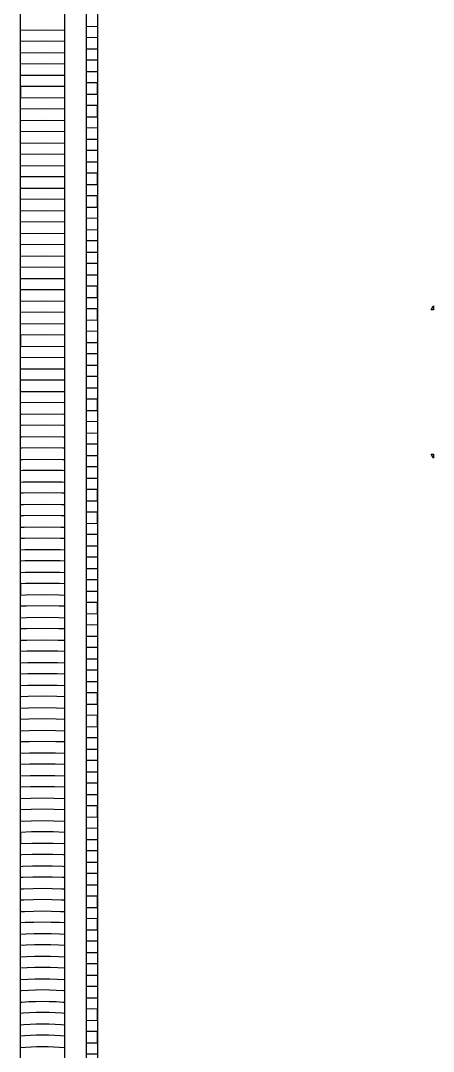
# Model space of a CAD drawing. Header units: metres. Extents: x 100 to 171, y -146 to -25.
# Drawn here: x 100.08 to 106.67, y -81.79 to -65.36 of the extents above; entities that cross this region are included whole.
import ezdxf

# ---------------------------------------------------------------- set-up
doc = ezdxf.new("R2010")
doc.units = ezdxf.units.M

msp = doc.modelspace()

# ---------------------------------------------------------------- linework, layer by layer
for points in [[(100.085, -145.421), (100.085, -25.379)], [(100.785, -25.393), (100.785, -25.396), (100.785, -25.4), (100.785, -145.4)], [(101.135, -145.225), (101.135, -25.575)], [(101.311, -26.394), (101.223, -26.393), (101.135, -26.394), (101.135, -26.214), (101.223, -26.213), (101.318, -26.215), (101.313, -26.25), (101.312, -26.253), (101.312, -26.257), (101.311, -26.26), (101.311, -26.264), (101.311, -26.267), (101.311, -26.271), (101.311, -26.275), (101.311, -144.525)], [(100.085, -65.514), (100.435, -65.51), (100.785, -65.514)], [(101.311, -65.634), (101.223, -65.633), (101.135, -65.634), (101.135, -65.454), (101.223, -65.453), (101.311, -65.454)], [(100.785, -65.694), (100.435, -65.69), (100.085, -65.694)], [(101.311, -65.994), (101.223, -65.993), (101.135, -65.994), (101.135, -65.814), (101.223, -65.813), (101.311, -65.814)], [(100.085, -65.874), (100.435, -65.87), (100.785, -65.874)], [(100.785, -66.054), (100.435, -66.05), (100.085, -66.054)], [(101.311, -67.074), (101.223, -67.073), (101.135, -67.074), (101.135, -66.894), (101.223, -66.893), (101.311, -66.894), (101.311, -66.714), (101.223, -66.713), (101.135, -66.714), (101.135, -66.534), (101.223, -66.533), (101.311, -66.534), (101.311, -66.354), (101.223, -66.353), (101.135, -66.354), (101.135, -66.174), (101.223, -66.173), (101.311, -66.174)], [(100.085, -66.234), (100.435, -66.23), (100.785, -66.234)], [(100.785, -66.414), (100.435, -66.41), (100.085, -66.414), (100.085, -66.594), (100.435, -66.59), (100.785, -66.594)], [(100.785, -66.774), (100.435, -66.77), (100.085, -66.774)], [(100.085, -66.954), (100.435, -66.95), (100.785, -66.954)], [(100.785, -67.134), (100.435, -67.13), (100.085, -67.134)], [(100.085, -67.314), (100.435, -67.31), (100.785, -67.314)], [(101.311, -67.434), (101.223, -67.433), (101.135, -67.434), (101.135, -67.254), (101.223, -67.253), (101.311, -67.254)], [(100.785, -67.494), (100.435, -67.49), (100.085, -67.494)], [(100.085, -67.674), (100.435, -67.67), (100.785, -67.674), (100.785, -67.854), (100.435, -67.85), (100.085, -67.854)], [(101.311, -68.514), (101.223, -68.513), (101.135, -68.514), (101.135, -68.334), (101.223, -68.333), (101.311, -68.334), (101.311, -68.154), (101.223, -68.153), (101.135, -68.154), (101.135, -67.974), (101.223, -67.973), (101.311, -67.974), (101.311, -67.794), (101.223, -67.793), (101.135, -67.794), (101.135, -67.614), (101.223, -67.613), (101.311, -67.614)], [(100.085, -68.034), (100.435, -68.03), (100.785, -68.034)], [(100.785, -68.214), (100.435, -68.21), (100.085, -68.214)], [(100.085, -68.394), (100.435, -68.39), (100.785, -68.394)], [(100.785, -68.574), (100.435, -68.57), (100.085, -68.574)], [(100.085, -68.754), (100.435, -68.75), (100.785, -68.754)], [(101.311, -68.874), (101.223, -68.873), (101.135, -68.874), (101.135, -68.694), (101.223, -68.693), (101.311, -68.694)], [(100.785, -68.934), (100.435, -68.93), (100.085, -68.934)], [(100.085, -69.114), (100.435, -69.11), (100.785, -69.114), (100.785, -69.294), (100.435, -69.29), (100.085, -69.294)], [(101.311, -69.234), (101.223, -69.233), (101.135, -69.234), (101.135, -69.054), (101.223, -69.053), (101.311, -69.054)], [(100.085, -69.474), (100.435, -69.47), (100.785, -69.474)], [(101.311, -70.314), (101.223, -70.313), (101.135, -70.314), (101.135, -70.134), (101.223, -70.133), (101.311, -70.134), (101.311, -69.954), (101.223, -69.953), (101.135, -69.954), (101.135, -69.774), (101.223, -69.773), (101.311, -69.774), (101.311, -69.594), (101.223, -69.593), (101.135, -69.594), (101.135, -69.414), (101.223, -69.413), (101.311, -69.414)], [(100.785, -69.654), (100.435, -69.65), (100.085, -69.654)], [(100.085, -69.834), (100.435, -69.83), (100.785, -69.834)], [(106.636, -69.97), (106.665, -69.912), (106.67, -69.906), (106.67, -69.97), (106.636, -69.97)], [(100.785, -70.014), (100.435, -70.01), (100.085, -70.014)], [(100.085, -70.194), (100.435, -70.19), (100.785, -70.194)], [(100.785, -70.374), (100.435, -70.37), (100.085, -70.374), (100.085, -70.554), (100.435, -70.55), (100.785, -70.554)], [(101.311, -70.674), (101.223, -70.673), (101.135, -70.674), (101.135, -70.494), (101.223, -70.493), (101.311, -70.494)], [(100.785, -70.734), (100.435, -70.73), (100.085, -70.734)], [(100.085, -70.914), (100.435, -70.91), (100.785, -70.914)], [(101.311, -71.034), (101.223, -71.033), (101.135, -71.034), (101.135, -70.854), (101.223, -70.853), (101.311, -70.854)], [(100.785, -71.094), (100.435, -71.09), (100.085, -71.094)], [(100.085, -71.274), (100.088, -71.274), (100.435, -71.27), (100.782, -71.274), (100.785, -71.274)], [(101.311, -71.754), (101.223, -71.753), (101.135, -71.754), (101.135, -71.574), (101.223, -71.573), (101.311, -71.574), (101.311, -71.394), (101.223, -71.393), (101.135, -71.394), (101.135, -71.214), (101.223, -71.213), (101.311, -71.214)], [(100.785, -71.454), (100.777, -71.454), (100.435, -71.45), (100.093, -71.454), (100.085, -71.454)], [(100.085, -71.635), (100.097, -71.634), (100.435, -71.63), (100.773, -71.634), (100.785, -71.635)], [(100.785, -71.815), (100.769, -71.814), (100.435, -71.81), (100.101, -71.814), (100.085, -71.815)], [(101.311, -72.114), (101.223, -72.113), (101.135, -72.114), (101.135, -71.934), (101.223, -71.933), (101.311, -71.934)], [(100.085, -71.995), (100.106, -71.994), (100.435, -71.99), (100.764, -71.994), (100.785, -71.995)], [(100.785, -72.175), (100.76, -72.174), (100.435, -72.17), (100.11, -72.174), (100.085, -72.175)], [(106.636, -72.27), (106.67, -72.27), (106.67, -72.334), (106.665, -72.328), (106.636, -72.27)], [(100.085, -72.355), (100.115, -72.354), (100.435, -72.35), (100.755, -72.354), (100.785, -72.355)], [(101.311, -72.474), (101.223, -72.473), (101.135, -72.474), (101.135, -72.294), (101.223, -72.293), (101.311, -72.294)], [(100.785, -72.535), (100.751, -72.534), (100.435, -72.53), (100.119, -72.534), (100.085, -72.535)], [(100.085, -72.715), (100.124, -72.714), (100.435, -72.71), (100.746, -72.714), (100.785, -72.715)], [(101.311, -73.554), (101.223, -73.553), (101.135, -73.554), (101.135, -73.374), (101.223, -73.373), (101.311, -73.374), (101.311, -73.194), (101.223, -73.193), (101.135, -73.194), (101.135, -73.014), (101.223, -73.013), (101.311, -73.014), (101.311, -72.834), (101.223, -72.833), (101.135, -72.834), (101.135, -72.654), (101.223, -72.653), (101.311, -72.654)], [(100.785, -72.895), (100.742, -72.894), (100.435, -72.89), (100.128, -72.894), (100.085, -72.895)], [(100.085, -73.075), (100.132, -73.074), (100.435, -73.07), (100.738, -73.074), (100.785, -73.075), (100.785, -73.256), (100.733, -73.254), (100.435, -73.25), (100.137, -73.254), (100.085, -73.256)], [(100.085, -73.436), (100.141, -73.434), (100.435, -73.43), (100.729, -73.434), (100.785, -73.436)], [(100.785, -73.616), (100.724, -73.614), (100.435, -73.61), (100.146, -73.614), (100.085, -73.616)], [(101.311, -73.914), (101.223, -73.913), (101.135, -73.914), (101.135, -73.734), (101.223, -73.733), (101.311, -73.734)], [(100.085, -73.796), (100.15, -73.793), (100.435, -73.79), (100.72, -73.793), (100.785, -73.796)], [(100.785, -73.976), (100.715, -73.973), (100.435, -73.97), (100.154, -73.973), (100.085, -73.976)], [(100.085, -74.156), (100.159, -74.153), (100.435, -74.15), (100.711, -74.153), (100.785, -74.156)], [(101.311, -74.274), (101.223, -74.273), (101.135, -74.274), (101.135, -74.094), (101.223, -74.093), (101.311, -74.094)], [(100.785, -74.336), (100.707, -74.333), (100.435, -74.33), (100.163, -74.333), (100.085, -74.336), (100.085, -74.516), (100.168, -74.513), (100.435, -74.51), (100.702, -74.513), (100.785, -74.516)], [(101.311, -74.994), (101.223, -74.993), (101.135, -74.994), (101.135, -74.814), (101.223, -74.813), (101.311, -74.814), (101.311, -74.634), (101.223, -74.633), (101.135, -74.634), (101.135, -74.454), (101.223, -74.453), (101.311, -74.454)], [(100.785, -74.696), (100.698, -74.693), (100.435, -74.69), (100.172, -74.693), (100.085, -74.696)], [(100.085, -74.877), (100.177, -74.873), (100.435, -74.87), (100.693, -74.873), (100.785, -74.877)], [(100.785, -75.057), (100.689, -75.053), (100.435, -75.05), (100.181, -75.053), (100.085, -75.057)], [(100.085, -75.237), (100.185, -75.233), (100.435, -75.23), (100.685, -75.233), (100.785, -75.237)], [(101.311, -75.354), (101.223, -75.353), (101.135, -75.354), (101.135, -75.174), (101.223, -75.173), (101.311, -75.174)], [(100.785, -75.417), (100.68, -75.413), (100.435, -75.41), (100.19, -75.413), (100.085, -75.417)], [(101.311, -75.714), (101.223, -75.713), (101.135, -75.714), (101.135, -75.534), (101.223, -75.533), (101.311, -75.534)], [(100.085, -75.597), (100.194, -75.593), (100.435, -75.59), (100.676, -75.593), (100.785, -75.597)], [(100.785, -75.777), (100.671, -75.773), (100.435, -75.77), (100.199, -75.773), (100.085, -75.777)], [(100.085, -75.957), (100.203, -75.953), (100.435, -75.95), (100.667, -75.953), (100.785, -75.957)], [(101.311, -76.794), (101.223, -76.793), (101.135, -76.794), (101.135, -76.614), (101.223, -76.613), (101.311, -76.614), (101.311, -76.434), (101.223, -76.433), (101.135, -76.434), (101.135, -76.254), (101.223, -76.253), (101.311, -76.254), (101.311, -76.074), (101.223, -76.073), (101.135, -76.074), (101.135, -75.894), (101.223, -75.893), (101.311, -75.894)], [(100.785, -76.137), (100.662, -76.133), (100.435, -76.13), (100.207, -76.133), (100.085, -76.137)], [(100.085, -76.317), (100.212, -76.313), (100.435, -76.31), (100.658, -76.313), (100.785, -76.317)], [(100.785, -76.498), (100.654, -76.493), (100.435, -76.49), (100.216, -76.493), (100.085, -76.498)], [(100.085, -76.678), (100.221, -76.673), (100.435, -76.67), (100.649, -76.673), (100.785, -76.678)], [(100.785, -76.858), (100.645, -76.853), (100.435, -76.85), (100.225, -76.853), (100.085, -76.858)], [(100.085, -77.038), (100.23, -77.033), (100.435, -77.03), (100.64, -77.033), (100.785, -77.038), (100.785, -77.218), (100.636, -77.212), (100.435, -77.21), (100.234, -77.212), (100.085, -77.218)], [(101.311, -77.154), (101.223, -77.153), (101.135, -77.154), (101.135, -76.974), (101.223, -76.973), (101.311, -76.974)], [(101.311, -77.514), (101.223, -77.513), (101.135, -77.514), (101.135, -77.334), (101.223, -77.333), (101.311, -77.334)], [(100.085, -77.398), (100.238, -77.392), (100.435, -77.39), (100.632, -77.392), (100.785, -77.398)], [(100.785, -77.578), (100.627, -77.572), (100.435, -77.57), (100.243, -77.572), (100.085, -77.578)], [(101.311, -78.234), (101.223, -78.233), (101.135, -78.234), (101.135, -78.054), (101.223, -78.053), (101.311, -78.054), (101.311, -77.874), (101.223, -77.873), (101.135, -77.874), (101.135, -77.694), (101.223, -77.693), (101.311, -77.694)], [(100.085, -77.758), (100.247, -77.752), (100.435, -77.75), (100.623, -77.752), (100.785, -77.758)], [(100.785, -77.938), (100.618, -77.932), (100.435, -77.93), (100.252, -77.932), (100.085, -77.938)], [(100.085, -78.118), (100.256, -78.112), (100.435, -78.11), (100.614, -78.112), (100.785, -78.118)], [(100.785, -78.299), (100.784, -78.299), (100.609, -78.292), (100.435, -78.29), (100.26, -78.292), (100.086, -78.299), (100.085, -78.299), (100.085, -78.479), (100.095, -78.478), (100.265, -78.472), (100.435, -78.47), (100.605, -78.472), (100.775, -78.478), (100.785, -78.479)], [(101.311, -78.594), (101.223, -78.593), (101.135, -78.594), (101.135, -78.414), (101.223, -78.413), (101.311, -78.414)], [(100.785, -78.659), (100.766, -78.658), (100.601, -78.652), (100.435, -78.65), (100.269, -78.652), (100.104, -78.658), (100.085, -78.659)], [(100.085, -78.84), (100.113, -78.838), (100.274, -78.832), (100.435, -78.83), (100.596, -78.832), (100.757, -78.838), (100.785, -78.84)], [(101.311, -78.954), (101.223, -78.953), (101.135, -78.954), (101.135, -78.774), (101.223, -78.773), (101.311, -78.774)], [(100.785, -79.02), (100.749, -79.018), (100.592, -79.012), (100.435, -79.01), (100.278, -79.012), (100.121, -79.018), (100.085, -79.02)], [(101.311, -80.034), (101.223, -80.033), (101.135, -80.034), (101.135, -79.854), (101.223, -79.853), (101.311, -79.854), (101.311, -79.674), (101.223, -79.673), (101.135, -79.674), (101.135, -79.494), (101.223, -79.493), (101.311, -79.494), (101.311, -79.314), (101.223, -79.313), (101.135, -79.314), (101.135, -79.134), (101.223, -79.133), (101.311, -79.134)], [(100.085, -79.2), (100.13, -79.197), (100.283, -79.192), (100.435, -79.19), (100.587, -79.192), (100.74, -79.197), (100.785, -79.2)], [(100.785, -79.381), (100.731, -79.377), (100.583, -79.372), (100.435, -79.37), (100.287, -79.372), (100.139, -79.377), (100.085, -79.381)], [(100.085, -79.561), (100.148, -79.557), (100.291, -79.552), (100.435, -79.55), (100.579, -79.552), (100.722, -79.557), (100.785, -79.561), (100.785, -79.741), (100.713, -79.737), (100.574, -79.732), (100.435, -79.73), (100.296, -79.732), (100.157, -79.737), (100.085, -79.741)], [(100.085, -79.922), (100.166, -79.917), (100.3, -79.912), (100.435, -79.91), (100.57, -79.912), (100.704, -79.917), (100.785, -79.922)], [(100.785, -80.102), (100.696, -80.096), (100.565, -80.092), (100.435, -80.09), (100.305, -80.092), (100.174, -80.096), (100.085, -80.102)], [(100.085, -80.282), (100.183, -80.276), (100.309, -80.272), (100.435, -80.27), (100.561, -80.272), (100.687, -80.276), (100.785, -80.282)], [(101.311, -80.394), (101.223, -80.393), (101.135, -80.394), (101.135, -80.214), (101.223, -80.213), (101.311, -80.214)], [(100.785, -80.463), (100.678, -80.456), (100.556, -80.451), (100.435, -80.45), (100.314, -80.451), (100.192, -80.456), (100.085, -80.463)], [(100.085, -80.643), (100.201, -80.636), (100.318, -80.631), (100.435, -80.63), (100.552, -80.631), (100.669, -80.636), (100.785, -80.643)], [(101.311, -80.754), (101.223, -80.753), (101.135, -80.754), (101.135, -80.574), (101.223, -80.573), (101.311, -80.574)], [(100.785, -80.823), (100.773, -80.822), (100.66, -80.816), (100.548, -80.811), (100.435, -80.81), (100.322, -80.811), (100.21, -80.816), (100.097, -80.822), (100.085, -80.823)], [(101.311, -81.835), (101.309, -81.834), (101.223, -81.833), (101.137, -81.834), (101.135, -81.835), (101.135, -81.654), (101.223, -81.653), (101.311, -81.654), (101.311, -81.474), (101.223, -81.473), (101.135, -81.474), (101.135, -81.294), (101.223, -81.293), (101.311, -81.294), (101.311, -81.114), (101.223, -81.113), (101.135, -81.114), (101.135, -80.934), (101.223, -80.933), (101.311, -80.934)], [(100.085, -81.004), (100.111, -81.002), (100.219, -80.995), (100.327, -80.991), (100.435, -80.99), (100.543, -80.991), (100.651, -80.995), (100.759, -81.002), (100.785, -81.004), (100.785, -81.185), (100.746, -81.181), (100.643, -81.175), (100.539, -81.171), (100.435, -81.17), (100.331, -81.171), (100.227, -81.175), (100.124, -81.181), (100.085, -81.185)], [(100.085, -81.365), (100.137, -81.361), (100.236, -81.355), (100.336, -81.351), (100.435, -81.35), (100.534, -81.351), (100.634, -81.355), (100.733, -81.361), (100.785, -81.365)], [(100.785, -81.546), (100.72, -81.54), (100.625, -81.535), (100.53, -81.531), (100.435, -81.53), (100.34, -81.531), (100.245, -81.535), (100.15, -81.54), (100.085, -81.546)], [(100.085, -81.727), (100.164, -81.72), (100.254, -81.714), (100.344, -81.711), (100.435, -81.71), (100.526, -81.711), (100.616, -81.714), (100.706, -81.72), (100.785, -81.727)]]:
    msp.add_lwpolyline(points)

doc.saveas('drawing.dxf')
